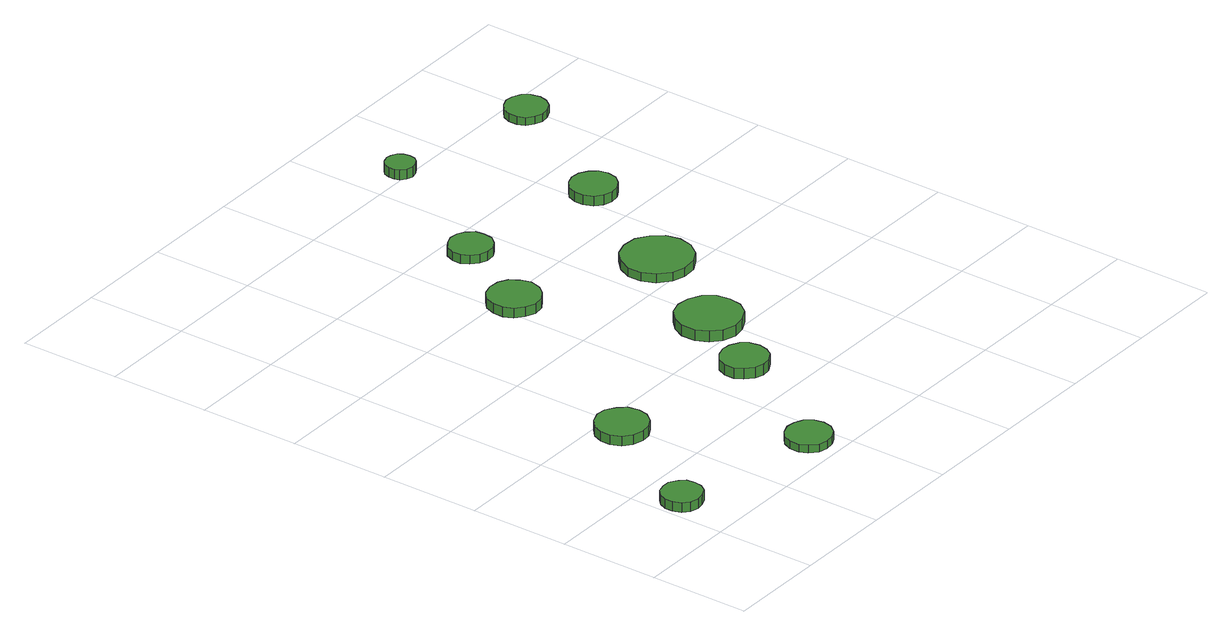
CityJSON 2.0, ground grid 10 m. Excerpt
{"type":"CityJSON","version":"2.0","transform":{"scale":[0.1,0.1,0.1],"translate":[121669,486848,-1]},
"CityObjects":{
"tree1":{"type":"SolitaryVegetationObject","attributes":{"function":"something"},"geometry":[{"type":"MultiSurface","lod":"1","boundaries":[[[0,1,2,3,4,5,6,7,8,9,10,11,12,13,14]],[[15,16,17,18,19,20,21,22,23,24,25,26,27,28,29]],[[0,29,28,1]],[[1,28,27,2]],[[2,27,26,3]],[[3,26,25,4]],[[4,25,24,5]],[[5,24,23,6]],[[6,23,22,7]],[[7,22,21,8]],[[8,21,20,9]],[[9,20,19,10]],[[10,19,18,11]],[[11,18,17,12]],[[12,17,16,13]],[[13,16,15,14]],[[14,15,29,0]]]}]},
"tree2":{"type":"SolitaryVegetationObject","attributes":{"function":"something"},"geometry":[{"type":"MultiSurface","lod":"1","boundaries":[[[30,31,32,33,34,35,36,37,38,39,40,41,42,43,44]],[[45,46,47,48,49,50,51,52,53,54,55,56,57,58,59]],[[30,59,58,31]],[[31,58,57,32]],[[32,57,56,33]],[[33,56,55,34]],[[34,55,54,35]],[[35,54,53,36]],[[36,53,52,37]],[[37,52,51,38]],[[38,51,50,39]],[[39,50,49,40]],[[40,49,48,41]],[[41,48,47,42]],[[42,47,46,43]],[[43,46,45,44]],[[44,45,59,30]]]}]},
"tree3":{"type":"SolitaryVegetationObject","attributes":{"function":"something"},"geometry":[{"type":"MultiSurface","lod":"1","boundaries":[[[60,61,62,63,64,65,66,67,68,69,70,71,72,73,74]],[[75,76,77,78,79,80,81,82,83,84,85,86,87,88,89]],[[60,89,88,61]],[[61,88,87,62]],[[62,87,86,63]],[[63,86,85,64]],[[64,85,84,65]],[[65,84,83,66]],[[66,83,82,67]],[[67,82,81,68]],[[68,81,80,69]],[[69,80,79,70]],[[70,79,78,71]],[[71,78,77,72]],[[72,77,76,73]],[[73,76,75,74]],[[74,75,89,60]]]}]},
"tree4":{"type":"SolitaryVegetationObject","attributes":{"function":"something"},"geometry":[{"type":"MultiSurface","lod":"1","boundaries":[[[90,91,92,93,94,95,96,97,98,99,100,101,102,103,104]],[[105,106,107,108,109,110,111,112,113,114,115,116,117,118,119]],[[90,119,118,91]],[[91,118,117,92]],[[92,117,116,93]],[[93,116,115,94]],[[94,115,114,95]],[[95,114,113,96]],[[96,113,112,97]],[[97,112,111,98]],[[98,111,110,99]],[[99,110,109,100]],[[100,109,108,101]],[[101,108,107,102]],[[102,107,106,103]],[[103,106,105,104]],[[104,105,119,90]]]}]},
"tree5":{"type":"SolitaryVegetationObject","attributes":{"function":"something"},"geometry":[{"type":"MultiSurface","lod":"1","boundaries":[[[120,121,122,123,124,125,126,127,128,129,130,131,132,133,134]],[[135,136,137,138,139,140,141,142,143,144,145,146,147,148,149]],[[120,149,148,121]],[[121,148,147,122]],[[122,147,146,123]],[[123,146,145,124]],[[124,145,144,125]],[[125,144,143,126]],[[126,143,142,127]],[[127,142,141,128]],[[128,141,140,129]],[[129,140,139,130]],[[130,139,138,131]],[[131,138,137,132]],[[132,137,136,133]],[[133,136,135,134]],[[134,135,149,120]]]}]},
"tree6":{"type":"SolitaryVegetationObject","attributes":{"function":"something"},"geometry":[{"type":"MultiSurface","lod":"1","boundaries":[[[150,151,152,153,154,155,156,157,158,159,160,161,162,163,164]],[[165,166,167,168,169,170,171,172,173,174,175,176,177,178,179]],[[150,179,178,151]],[[151,178,177,152]],[[152,177,176,153]],[[153,176,175,154]],[[154,175,174,155]],[[155,174,173,156]],[[156,173,172,157]],[[157,172,171,158]],[[158,171,170,159]],[[159,170,169,160]],[[160,169,168,161]],[[161,168,167,162]],[[162,167,166,163]],[[163,166,165,164]],[[164,165,179,150]]]}]},
"tree7":{"type":"SolitaryVegetationObject","attributes":{"function":"something"},"geometry":[{"type":"MultiSurface","lod":"1","boundaries":[[[180,181,182,183,184,185,186,187,188,189,190,191,192,193,194]],[[195,196,197,198,199,200,201,202,203,204,205,206,207,208,209]],[[180,209,208,181]],[[181,208,207,182]],[[182,207,206,183]],[[183,206,205,184]],[[184,205,204,185]],[[185,204,203,186]],[[186,203,202,187]],[[187,202,201,188]],[[188,201,200,189]],[[189,200,199,190]],[[190,199,198,191]],[[191,198,197,192]],[[192,197,196,193]],[[193,196,195,194]],[[194,195,209,180]]]}]},
"tree8":{"type":"SolitaryVegetationObject","attributes":{"function":"something"},"geometry":[{"type":"MultiSurface","lod":"1","boundaries":[[[210,211,212,213,214,215,216,217,218,219,220,221,222,223,224]],[[225,226,227,228,229,230,231,232,233,234,235,236,237,238,239]],[[210,239,238,211]],[[211,238,237,212]],[[212,237,236,213]],[[213,236,235,214]],[[214,235,234,215]],[[215,234,233,216]],[[216,233,232,217]],[[217,232,231,218]],[[218,231,230,219]],[[219,230,229,220]],[[220,229,228,221]],[[221,228,227,222]],[[222,227,226,223]],[[223,226,225,224]],[[224,225,239,210]]]}]},
"tree9":{"type":"SolitaryVegetationObject","attributes":{"function":"something"},"geometry":[{"type":"MultiSurface","lod":"1","boundaries":[[[240,241,242,243,244,245,246,247,248,249,250,251,252,253,254]],[[255,256,257,258,259,260,261,262,263,264,265,266,267,268,269]],[[240,269,268,241]],[[241,268,267,242]],[[242,267,266,243]],[[243,266,265,244]],[[244,265,264,245]],[[245,264,263,246]],[[246,263,262,247]],[[247,262,261,248]],[[248,261,260,249]],[[249,260,259,250]],[[250,259,258,251]],[[251,258,257,252]],[[252,257,256,253]],[[253,256,255,254]],[[254,255,269,240]]]}]},
"tree10":{"type":"SolitaryVegetationObject","attributes":{"function":"something"},"geometry":[{"type":"MultiSurface","lod":"1","boundaries":[[[270,271,272,273,274,275,276,277,278,279,280,281,282,283,284]],[[285,286,287,288,289,290,291,292,293,294,295,296,297,298,299]],[[270,299,298,271]],[[271,298,297,272]],[[272,297,296,273]],[[273,296,295,274]],[[274,295,294,275]],[[275,294,293,276]],[[276,293,292,277]],[[277,292,291,278]],[[278,291,290,279]],[[279,290,289,280]],[[280,289,288,281]],[[281,288,287,282]],[[282,287,286,283]],[[283,286,285,284]],[[284,285,299,270]]]}]},
"tree11":{"type":"SolitaryVegetationObject","attributes":{"function":"something"},"geometry":[{"type":"MultiSurface","lod":"1","boundaries":[[[300,301,302,303,304,305,306,307,308,309,310,311,312,313,314]],[[315,316,317,318,319,320,321,322,323,324,325,326,327,328,329]],[[300,329,328,301]],[[301,328,327,302]],[[302,327,326,303]],[[303,326,325,304]],[[304,325,324,305]],[[305,324,323,306]],[[306,323,322,307]],[[307,322,321,308]],[[308,321,320,309]],[[309,320,319,310]],[[310,319,318,311]],[[311,318,317,312]],[[312,317,316,313]],[[313,316,315,314]],[[314,315,329,300]]]}]}
},
"vertices":[
[43,60,17],[42,68,17],[37,74,17],[29,79,17],[21,79,17],[13,77,17],[7,71,17],[4,64,17],[4,56,17],[7,48,17],[13,42,17],[21,40,17],[29,41,17],[37,45,17],[42,52,17],[42,52,7],[37,45,7],[29,41,7],[21,40,7],[13,42,7],[7,48,7],[4,56,7],[4,64,7],[7,71,7],[13,77,7],[21,79,7],[29,79,7],[37,74,7],[42,68,7],[43,60,7],
[118,177,16],[116,188,16],[109,196,16],[100,202,16],[90,203,16],[79,199,16],[71,192,16],[67,182,16],[67,172,16],[71,162,16],[79,155,16],[90,152,16],[100,153,16],[109,158,16],[116,167,16],[116,167,6],[109,158,6],[100,153,6],[90,152,6],[79,155,6],[71,162,6],[67,172,6],[67,182,6],[71,192,6],[79,199,6],[90,203,6],[100,202,6],[109,196,6],[116,188,6],[118,177,6],
[200,32,15],[198,41,15],[192,49,15],[184,53,15],[175,54,15],[166,51,15],[159,45,15],[155,37,15],[155,27,15],[159,19,15],[166,12,15],[175,10,15],[184,11,15],[192,15,15],[198,23,15],[198,23,7],[192,15,7],[184,11,7],[175,10,7],[166,12,7],[159,19,7],[155,27,7],[155,37,7],[159,45,7],[166,51,7],[175,54,7],[184,53,7],[192,49,7],[198,41,7],[200,32,7],
[273,157,17],[271,167,17],[266,174,17],[257,179,17],[248,180,17],[239,177,17],[231,171,17],[227,162,17],[227,152,17],[231,144,17],[239,137,17],[248,134,17],[257,135,17],[266,140,17],[271,148,17],[271,148,6],[266,140,6],[257,135,6],[248,134,6],[239,137,6],[231,144,6],[227,152,6],[227,162,6],[231,171,6],[239,177,6],[248,180,6],[257,179,6],[266,174,6],[271,167,6],[273,157,6],
[243,389,16],[240,399,16],[234,408,16],[225,413,16],[214,414,16],[204,411,16],[196,404,16],[192,394,16],[192,383,16],[196,374,16],[204,367,16],[214,363,16],[225,364,16],[234,370,16],[240,378,16],[240,378,6],[234,370,6],[225,364,6],[214,363,6],[204,367,6],[196,374,6],[192,383,6],[192,394,6],[196,404,6],[204,411,6],[214,414,6],[225,413,6],[234,408,6],[240,399,6],[243,389,6],
[323,227,17],[321,240,17],[313,251,17],[301,257,17],[288,259,17],[275,255,17],[266,246,17],[260,234,17],[260,220,17],[266,208,17],[275,199,17],[288,195,17],[301,197,17],[313,203,17],[321,214,17],[321,214,6],[313,203,6],[301,197,6],[288,195,6],[275,199,6],[266,208,6],[260,220,6],[260,234,6],[266,246,6],[275,255,6],[288,259,6],[301,257,6],[313,251,6],[321,240,6],[323,227,6],
[286,473,16],[285,482,16],[279,489,16],[272,493,16],[263,494,16],[255,491,16],[248,486,16],[244,477,16],[244,469,16],[248,461,16],[255,455,16],[263,452,16],[272,453,16],[279,457,16],[285,464,16],[285,464,7],[279,457,7],[272,453,7],[263,452,7],[255,455,7],[248,461,7],[244,469,7],[244,477,7],[248,486,7],[255,491,7],[263,494,7],[272,493,7],[279,489,7],[285,482,7],[286,473,7],
[385,328,15],[382,342,15],[373,353,15],[361,361,15],[346,362,15],[333,358,15],[322,348,15],[316,335,15],[316,321,15],[322,308,15],[333,298,15],[346,294,15],[361,295,15],[373,302,15],[382,314,15],[382,314,6],[373,302,6],[361,295,6],[346,294,6],[333,298,6],[322,308,6],[316,321,6],[316,335,6],[322,348,6],[333,358,6],[346,362,6],[361,361,6],[373,353,6],[382,342,6],[385,328,6],
[357,608,17],[356,614,17],[353,619,17],[347,622,17],[342,623,17],[336,621,17],[331,617,17],[329,611,17],[329,605,17],[331,600,17],[336,596,17],[342,594,17],[347,595,17],[353,598,17],[356,602,17],[356,602,7],[353,598,7],[347,595,7],[342,594,7],[336,596,7],[331,600,7],[329,605,7],[329,611,7],[331,617,7],[336,621,7],[342,623,7],[347,622,7],[353,619,7],[356,614,7],[357,608,7],
[439,448,16],[437,457,16],[431,464,16],[423,469,16],[414,470,16],[405,467,16],[398,461,16],[394,452,16],[394,443,16],[398,434,16],[405,428,16],[414,425,16],[423,426,16],[431,431,16],[437,438,16],[437,438,6],[431,431,6],[423,426,6],[414,425,6],[405,428,6],[398,434,6],[394,443,6],[394,452,6],[398,461,6],[405,467,6],[414,470,6],[423,469,6],[431,464,6],[437,457,6],[439,448,6],
[513,578,15],[511,587,15],[506,594,15],[498,598,15],[490,599,15],[482,596,15],[475,590,15],[472,583,15],[472,574,15],[475,566,15],[482,561,15],[490,558,15],[498,559,15],[506,563,15],[511,570,15],[511,570,7],[506,563,7],[498,559,7],[490,558,7],[482,561,7],[475,566,7],[472,574,7],[472,583,7],[475,590,7],[482,596,7],[490,599,7],[498,598,7],[506,594,7],[511,587,7],[513,578,7]
]}
